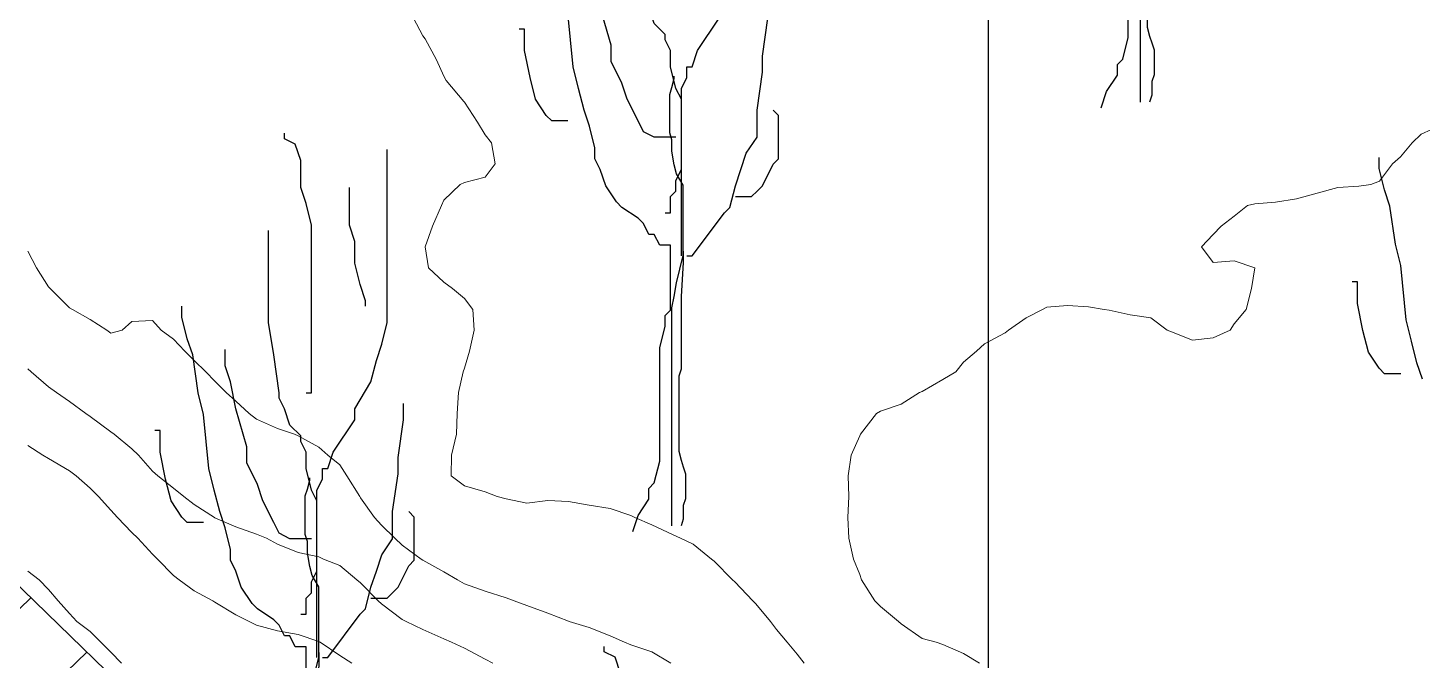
# Model space of a CAD drawing. Header units: centimetres. Extents: x 0 to 642158, y -847 to 649707.
# Drawn here: x 616807.75 to 616841.27, y 621215.82 to 621231.02 of the extents above; entities that cross this region are included whole.
import ezdxf

# ---------------------------------------------------------------- set-up
doc = ezdxf.new("R2010")
doc.units = ezdxf.units.CM
doc.header["$MEASUREMENT"] = 0
doc.linetypes.add('ACAD_ISO03W100', pattern=[30, 12, -18])
for name, color, linetype, lineweight in [('MEV_flux_V', 7, 'Continuous', 15), ('MEV_schema paysager_V', 7, 'Continuous', 20), ('MEV_vegetal_V', 7, 'Continuous', 25), ('WAL_topographie 0.5', 253, 'Continuous', 20)]:
    doc.layers.add(name, color=color, linetype=linetype, lineweight=lineweight)
doc.layers.add('MEV_schema paysager_Ha', color=7, linetype='Continuous', lineweight=25, transparency=0.13)
picture_1 = doc.add_image_def('image2.png', size_in_pixel=(6614, 11023))

# ---------------------------------------------------------------- blocks, each defined once
blk = doc.blocks.new('legende vegetal')
at = {"layer": 'MEV_vegetal_V'}
for points in [[(616833.46, 621228.905), (616833.59, 621229.294), (616833.85, 621229.684), (616833.85, 621229.944), (616833.979, 621230.074), (616834.109, 621230.593), (616834.109, 621233.321)], [(616834.403, 621229.04), (616834.403, 621234.281), (616834.458, 621234.554), (616834.512, 621234.882), (616834.677, 621235.537), (616834.677, 621237.23), (616834.512, 621237.502), (616834.458, 621237.721), (616834.403, 621238.049), (616834.403, 621238.322), (616834.348, 621238.485), (616834.348, 621239.413), (616834.403, 621239.577), (616834.458, 621239.796), (616834.458, 621239.85)], [(616822.975, 621226.38), (616823.105, 621226.38), (616823.105, 621226.77), (616823.235, 621226.9), (616823.235, 621227.159), (616823.365, 621227.42), (616823.365, 621229.368), (616823.495, 621229.627), (616823.495, 621229.887), (616823.625, 621229.887), (616823.755, 621230.277), (616824.274, 621231.056), (616824.274, 621231.316), (616824.664, 621231.965), (616824.794, 621232.485), (616824.924, 621232.874), (616825.054, 621233.394), (616825.054, 621237.55)], [(616823.365, 621225.341), (616823.365, 621229.108), (616823.235, 621229.368), (616823.105, 621229.887), (616823.105, 621230.277), (616822.975, 621230.537), (616822.975, 621230.666), (616822.715, 621230.926), (616822.586, 621231.316), (616822.455, 621231.576), (616822.455, 621231.706), (616822.326, 621232.614), (616822.196, 621233.394), (616822.196, 621235.602)], [(616834.677, 621235.646), (616834.677, 621235.373), (616834.622, 621234.554), (616834.622, 621232.807), (616834.567, 621232.644), (616834.567, 621230.842), (616834.622, 621230.623), (616834.677, 621230.46), (616834.731, 621230.296), (616834.731, 621229.695), (616834.677, 621229.531), (616834.677, 621229.204), (616834.622, 621229.04)], [(616822.196, 621218.717), (616822.326, 621219.107), (616822.586, 621219.497), (616822.586, 621219.756), (616822.715, 621219.886), (616822.845, 621220.406), (616822.845, 621223.133), (616822.975, 621223.653), (616822.975, 621223.913), (616823.105, 621224.042), (616823.105, 621225.601), (616822.845, 621225.601), (616822.715, 621225.861), (616822.586, 621225.861), (616822.455, 621226.121), (616822.326, 621226.251), (616821.936, 621226.51), (616821.806, 621226.64), (616821.546, 621227.03), (616821.416, 621227.42), (616821.286, 621227.679), (616821.286, 621227.939), (616821.156, 621228.458), (616821.026, 621228.848), (616820.896, 621229.368), (616820.767, 621229.887), (616820.636, 621231.186)], [(616823.235, 621228.199), (616822.715, 621228.199), (616822.455, 621228.328), (616822.326, 621228.588), (616822.066, 621229.108), (616821.936, 621229.497), (616821.676, 621230.017), (616821.676, 621230.407), (616821.416, 621231.316), (616821.286, 621231.965), (616821.156, 621232.355), (616821.156, 621232.745)], [(616823.495, 621225.341), (616823.625, 621225.341), (616824.405, 621226.38), (616824.534, 621226.51), (616824.664, 621227.03), (616824.794, 621227.42), (616824.924, 621227.809), (616825.184, 621228.199), (616825.184, 621228.848), (616825.314, 621229.757), (616825.314, 621230.147), (616825.444, 621231.056), (616825.444, 621231.446)], [(616820.636, 621228.588), (616820.247, 621228.588), (616820.117, 621228.718), (616819.857, 621229.108), (616819.727, 621229.627), (616819.597, 621230.277), (616819.597, 621230.796), (616819.467, 621230.796)], [(616823.139, 621218.852), (616823.139, 621224.094), (616823.194, 621224.367), (616823.248, 621224.694), (616823.412, 621225.35), (616823.412, 621227.042), (616823.248, 621227.315), (616823.194, 621227.533), (616823.139, 621227.861), (616823.139, 621228.134), (616823.084, 621228.298), (616823.084, 621229.226), (616823.139, 621229.39), (616823.194, 621229.608), (616823.194, 621229.663)], [(616824.664, 621226.77), (616825.054, 621226.77), (616825.184, 621226.9), (616825.314, 621227.03), (616825.574, 621227.549), (616825.704, 621227.679), (616825.704, 621228.718), (616825.574, 621228.848)], [(616814.344, 621222.054), (616814.474, 621222.054), (616814.474, 621226.081), (616814.344, 621226.6), (616814.215, 621226.99), (616814.215, 621227.639), (616814.084, 621228.029), (616813.825, 621228.158), (616813.825, 621228.289)], [(616814.215, 621216.729), (616814.344, 621216.729), (616814.344, 621217.119), (616814.474, 621217.249), (616814.474, 621217.508), (616814.604, 621217.768), (616814.604, 621219.716), (616814.734, 621219.976), (616814.734, 621220.236), (616814.864, 621220.236), (616814.994, 621220.626), (616815.514, 621221.405), (616815.514, 621221.665), (616815.903, 621222.314), (616816.034, 621222.833), (616816.163, 621223.223), (616816.293, 621223.743), (616816.293, 621227.899)], [(616841.181, 621222.382), (616841.051, 621222.771), (616840.921, 621223.291), (616840.791, 621223.81), (616840.661, 621225.109), (616840.531, 621225.629), (616840.402, 621226.538), (616840.272, 621226.928), (616840.142, 621227.447), (616840.142, 621227.707)], [(616815.773, 621224.132), (616815.773, 621224.262), (616815.644, 621224.652), (616815.514, 621225.171), (616815.514, 621225.691), (616815.384, 621226.081), (616815.384, 621226.99)], [(616814.604, 621215.69), (616814.604, 621219.457), (616814.474, 621219.716), (616814.344, 621220.236), (616814.344, 621220.626), (616814.215, 621220.885), (616814.215, 621221.015), (616813.954, 621221.275), (616813.825, 621221.665), (616813.695, 621221.924), (616813.695, 621222.054), (616813.565, 621222.963), (616813.435, 621223.743), (616813.435, 621225.951)], [(616823.412, 621225.459), (616823.412, 621225.186), (616823.358, 621224.367), (616823.358, 621222.62), (616823.303, 621222.456), (616823.303, 621220.654), (616823.358, 621220.436), (616823.412, 621220.272), (616823.467, 621220.108), (616823.467, 621219.508), (616823.412, 621219.344), (616823.412, 621219.016), (616823.358, 621218.852)], [(616840.661, 621222.511), (616840.272, 621222.511), (616840.142, 621222.642), (616839.882, 621223.031), (616839.752, 621223.551), (616839.622, 621224.2), (616839.622, 621224.72), (616839.492, 621224.72)], [(616814.344, 621214.391), (616814.344, 621215.95), (616814.084, 621215.95), (616813.954, 621216.209), (616813.825, 621216.209), (616813.695, 621216.469), (616813.565, 621216.599), (616813.175, 621216.859), (616813.045, 621216.989), (616812.785, 621217.378), (616812.655, 621217.768), (616812.525, 621218.028), (616812.525, 621218.288), (616812.396, 621218.807), (616812.265, 621219.197), (616812.135, 621219.716), (616812.006, 621220.236), (616811.876, 621221.535), (616811.745, 621222.054), (616811.616, 621222.963), (616811.486, 621223.353), (616811.356, 621223.872), (616811.356, 621224.132)], [(616814.474, 621218.547), (616813.954, 621218.547), (616813.695, 621218.677), (616813.565, 621218.937), (616813.305, 621219.457), (616813.175, 621219.846), (616812.915, 621220.366), (616812.915, 621220.755), (616812.655, 621221.665), (616812.525, 621222.314), (616812.396, 621222.704), (616812.396, 621223.093)], [(616814.734, 621215.69), (616814.864, 621215.69), (616815.644, 621216.729), (616815.773, 621216.859), (616815.903, 621217.378), (616816.034, 621217.768), (616816.163, 621218.158), (616816.423, 621218.547), (616816.423, 621219.197), (616816.553, 621220.106), (616816.553, 621220.496), (616816.683, 621221.405), (616816.683, 621221.795)], [(616811.876, 621218.937), (616811.486, 621218.937), (616811.356, 621219.067), (616811.096, 621219.457), (616810.966, 621219.976), (616810.836, 621220.626), (616810.836, 621221.145), (616810.706, 621221.145)], [(616814.378, 621209.201), (616814.378, 621214.443), (616814.433, 621214.716), (616814.488, 621215.043), (616814.652, 621215.699), (616814.652, 621217.391), (616814.488, 621217.664), (616814.433, 621217.882), (616814.378, 621218.21), (616814.378, 621218.483), (616814.323, 621218.647), (616814.323, 621219.575), (616814.378, 621219.739), (616814.433, 621219.957), (616814.433, 621220.012)], [(616815.903, 621217.119), (616816.293, 621217.119), (616816.423, 621217.249), (616816.553, 621217.378), (616816.813, 621217.898), (616816.943, 621218.028), (616816.943, 621219.067), (616816.813, 621219.197)], [(616814.652, 621215.808), (616814.652, 621215.534), (616814.597, 621214.716), (616814.597, 621212.969), (616814.542, 621212.805), (616814.542, 621211.003), (616814.597, 621210.785), (616814.652, 621210.621), (616814.706, 621210.457), (616814.706, 621209.857), (616814.652, 621209.693), (616814.652, 621209.365), (616814.597, 621209.201)], [(616822.032, 621209.722), (616822.162, 621209.722), (616822.162, 621213.748), (616822.032, 621214.268), (616821.903, 621214.658), (616821.903, 621215.307), (616821.773, 621215.696), (616821.513, 621215.826), (616821.513, 621215.957)]]:
    blk.add_lwpolyline(points, dxfattribs=at)

msp = doc.modelspace()

# ---------------------------------------------------------------- hatches: boundary and pattern name
at = {"layer": 'MEV_schema paysager_Ha', "transparency": 33554687}
h = msp.add_hatch(dxfattribs=at)
h.set_pattern_fill('ANSI31', color=60, scale=30, angle=359)
h.paths.add_polyline_path([(616757.324, 621259.849), (616760.155, 621257.242), (616760.982, 621256.726), (616761.085, 621254.97), (616761.292, 621252.904), (616762.739, 621251.355), (616766.252, 621247.429), (616776.276, 621240.095), (616803.635, 621221.386), (616814.775, 621210.573), (616832.211, 621197.985), (616844.965, 621188.786), (616864.899, 621172.406), (616872.703, 621166.356), (616874.496, 621164.947), (616886.002, 621150.276), (616883.932, 621149.958), (616881.224, 621149.639), (616872.465, 621156.485), (616855.742, 621169.779), (616840.293, 621183.152), (616825.694, 621194.945), (616802.145, 621212.096), (616783.054, 621227.818), (616772.886, 621235.766), (616764.994, 621244.141), (616758.559, 621250.209), (616756.434, 621253.911), (616755.706, 621255.731), (616755.584, 621257.613), (616755.706, 621258.644), (616756.92, 621259.615)])
h = msp.add_hatch(dxfattribs=at)
h.set_pattern_fill('ANSI31', color=60, scale=15, angle=359)
h.paths.add_polyline_path([(616757.324, 621259.849), (616760.155, 621257.242), (616760.982, 621256.726), (616761.085, 621254.97), (616761.292, 621252.904), (616762.739, 621251.355), (616766.252, 621247.429), (616776.276, 621240.095), (616803.635, 621221.386), (616814.775, 621210.573), (616832.211, 621197.985), (616844.965, 621188.786), (616864.899, 621172.406), (616872.703, 621166.356), (616874.496, 621164.947), (616886.002, 621150.276), (616883.932, 621149.958), (616881.75, 621152.337), (616874.75, 621159.908), (616858.874, 621173.092), (616842.557, 621186.029), (616828, 621196.997), (616806.346, 621214.81), (616786.102, 621230.091), (616775.767, 621237.806), (616766.25, 621245.564), (616760.173, 621251.167), (616760.132, 621253.928), (616759.25, 621255.916), (616756.75, 621257.606), (616755.706, 621258.644), (616756.92, 621259.615)])

# ---------------------------------------------------------------- linework, layer by layer
at = {"layer": 'MEV_flux_V', "color": 6}
msp.add_lwpolyline([(616785.789, 621200.806, -0.097875), (616829.095, 621259.317, -0.156904)], format="xyb", dxfattribs=at)
at = {"layer": 'MEV_flux_V', "color": 30, "linetype": 'ACAD_ISO03W100', "ltscale": 0.1}
msp.add_lwpolyline([(616830.983, 621179.418, -0.156904), (616888.687, 621240.95, -0.178609)], format="xyb", dxfattribs=at)
at = {"layer": 'MEV_schema paysager_V', "color": 60}
msp.add_lwpolyline([(616757.378, 621259.89), (616759.489, 621257.843), (616761.096, 621255.734), (616761.292, 621252.904), (616762.739, 621251.355), (616766.252, 621247.429), (616776.276, 621240.095), (616803.635, 621221.386), (616814.775, 621210.573), (616832.211, 621197.985), (616844.965, 621188.786), (616864.899, 621172.406), (616872.703, 621166.356), (616874.097, 621165.6), (616885.131, 621151.31)], dxfattribs=at)
at = {"layer": 'WAL_topographie 0.5'}
for points in [[(616826.414, 621215.75), (616826.25, 621215.965), (616826.004, 621216.25), (616825.75, 621216.557), (616825.61, 621216.75), (616825.25, 621217.175), (616825.18, 621217.25), (616824.75, 621217.7), (616824.692, 621217.75), (616824.25, 621218.2), (616824.188, 621218.25), (616823.75, 621218.606), (616823.44, 621218.75), (616823.25, 621218.84), (616822.75, 621219.071), (616822.344, 621219.25), (616822.25, 621219.3), (616821.75, 621219.467), (616821.25, 621219.542), (616820.75, 621219.637), (616820.25, 621219.657), (616819.75, 621219.596), (616819.25, 621219.694), (616819.038, 621219.75), (616818.75, 621219.863), (616818.25, 621220.01), (616817.929, 621220.25), (616817.938, 621220.75), (616818.057, 621221.25), (616818.076, 621221.75), (616818.104, 621222.25), (616818.219, 621222.75), (616818.25, 621222.841), (616818.368, 621223.25), (616818.478, 621223.75), (616818.451, 621224.25), (616818.25, 621224.514), (616817.961, 621224.75), (616817.75, 621224.903), (616817.386, 621225.25), (616817.3, 621225.75), (616817.481, 621226.25), (616817.697, 621226.75), (616817.75, 621226.875), (616818.145, 621227.25), (616818.25, 621227.303), (616818.75, 621227.432), (616818.983, 621227.75), (616818.899, 621228.25), (616818.75, 621228.446), (616818.563, 621228.75), (616818.25, 621229.231), (616818.233, 621229.25), (616817.805, 621229.75), (616817.75, 621229.853), (616817.577, 621230.25), (616817.3, 621230.75), (616817.25, 621230.824), (616817.02, 621231.25)], [(616830.63, 621215.75), (616830.25, 621215.984), (616829.75, 621216.2), (616829.588, 621216.25), (616829.25, 621216.344), (616828.75, 621216.693), (616828.687, 621216.75), (616828.25, 621217.111), (616828.111, 621217.25), (616827.794, 621217.75), (616827.75, 621217.877), (616827.598, 621218.25), (616827.486, 621218.75), (616827.463, 621219.25), (616827.489, 621219.75), (616827.477, 621220.25), (616827.548, 621220.75), (616827.75, 621221.213), (616827.772, 621221.25), (616828.154, 621221.75), (616828.25, 621221.808), (616828.75, 621221.976), (616829.189, 621222.25), (616829.25, 621222.277), (616829.75, 621222.563), (616830.066, 621222.75), (616830.25, 621222.981), (616830.559, 621223.25), (616830.75, 621223.421), (616831.25, 621223.686), (616831.329, 621223.75), (616831.75, 621224.046), (616832.143, 621224.25), (616832.25, 621224.307), (616832.75, 621224.343), (616833.25, 621224.311), (616833.625, 621224.25), (616833.75, 621224.229), (616834.25, 621224.117), (616834.75, 621224.046), (616835.144, 621223.75), (616835.25, 621223.708), (616835.75, 621223.51), (616836.25, 621223.569), (616836.654, 621223.75), (616836.75, 621223.906), (616837.039, 621224.25), (616837.167, 621224.75), (616837.25, 621225.25), (616836.75, 621225.417), (616836.25, 621225.375), (616835.969, 621225.75), (616836.25, 621226.05), (616836.438, 621226.25), (616836.75, 621226.488), (616837.073, 621226.75), (616837.25, 621226.79), (616837.75, 621226.824), (616838.25, 621226.905), (616838.75, 621227.047), (616839.25, 621227.183), (616839.75, 621227.208), (616840.036, 621227.25), (616840.25, 621227.329), (616840.558, 621227.75), (616840.75, 621227.917), (616841.036, 621228.25), (616841.25, 621228.458), (616841.75, 621228.683)], [(616823.211, 621215.75), (616822.75, 621216.022), (616822.25, 621216.188), (616822.098, 621216.25), (616821.75, 621216.401), (616821.25, 621216.606), (616820.768, 621216.75), (616820.75, 621216.756), (616820.25, 621216.948), (616819.75, 621217.133), (616819.442, 621217.25), (616819.25, 621217.319), (616818.75, 621217.477), (616818.25, 621217.655), (616818.077, 621217.75), (616817.75, 621217.945), (616817.25, 621218.222), (616817.205, 621218.25), (616816.75, 621218.585), (616816.575, 621218.75), (616816.25, 621219.067), (616816.083, 621219.25), (616815.75, 621219.725), (616815.729, 621219.75), (616815.418, 621220.25), (616815.25, 621220.513), (616814.967, 621220.75), (616814.75, 621220.939), (616814.25, 621221.211), (616814.162, 621221.25), (616813.75, 621221.391), (616813.25, 621221.61), (616813.076, 621221.75), (616812.75, 621222.045), (616812.521, 621222.25), (616812.25, 621222.527), (616812.03, 621222.75), (616811.75, 621223.023), (616811.523, 621223.25), (616811.25, 621223.537), (616810.953, 621223.75), (616810.75, 621223.985), (616810.25, 621223.956), (616810.016, 621223.75), (616809.75, 621223.677), (616809.647, 621223.75), (616809.25, 621224.008), (616808.824, 621224.25), (616808.75, 621224.285), (616808.285, 621224.75), (616808.25, 621224.796), (616807.958, 621225.25), (616807.75, 621225.648)], [(616818.933, 621215.75), (616818.75, 621215.846), (616818.25, 621216.106), (616817.934, 621216.25), (616817.75, 621216.334), (616817.25, 621216.554), (616816.846, 621216.75), (616816.75, 621216.795), (616816.25, 621217.177), (616816.175, 621217.25), (616815.75, 621217.677), (616815.66, 621217.75), (616815.25, 621218.093), (616814.863, 621218.25), (616814.75, 621218.307), (616814.25, 621218.405), (616813.75, 621218.607), (616813.49, 621218.75), (616813.25, 621218.845), (616812.75, 621219.026), (616812.25, 621219.241), (616812.235, 621219.25), (616811.75, 621219.559), (616811.505, 621219.75), (616811.25, 621219.953), (616810.88, 621220.25), (616810.75, 621220.364), (616810.41, 621220.75), (616810.25, 621220.903), (616809.828, 621221.25), (616809.75, 621221.308), (616809.25, 621221.676), (616809.143, 621221.75), (616808.75, 621222.035), (616808.44, 621222.25), (616808.25, 621222.393), (616807.834, 621222.75), (616807.75, 621222.818)], [(616815.544, 621215.75), (616815.25, 621215.936), (616814.779, 621216.25), (616814.75, 621216.268), (616814.25, 621216.44), (616813.75, 621216.527), (616813.25, 621216.661), (616813.069, 621216.75), (616812.75, 621216.911), (616812.25, 621217.218), (616812.202, 621217.25), (616811.75, 621217.487), (616811.391, 621217.75), (616811.25, 621217.855), (616810.866, 621218.25), (616810.75, 621218.371), (616810.392, 621218.75), (616810.25, 621218.892), (616809.907, 621219.25), (616809.75, 621219.425), (616809.448, 621219.75), (616809.25, 621219.953), (616808.909, 621220.25), (616808.75, 621220.367), (616808.25, 621220.667), (616808.109, 621220.75), (616807.75, 621220.982)], [(616810.003, 621215.75), (616809.75, 621216.014), (616809.502, 621216.25), (616809.25, 621216.508), (616808.927, 621216.75), (616808.75, 621216.942), (616808.483, 621217.25), (616808.25, 621217.516), (616808.021, 621217.75), (616807.75, 621217.956)]]:
    msp.add_lwpolyline(points, dxfattribs=at)

# ---------------------------------------------------------------- block references
at = {"layer": 'MEV_vegetal_V'}
msp.add_blockref('legende vegetal', (0.098, 0.193), dxfattribs=at)

# ---------------------------------------------------------------- pictures from other files: only their frames are drawn
image = msp.add_image(picture_1, insert=(616830.845, 620745.783), size_in_units=(429.466, 715.756), dxfattribs=dict(brightness=75))
image.dxf.flags = 7

doc.saveas('drawing.dxf')
